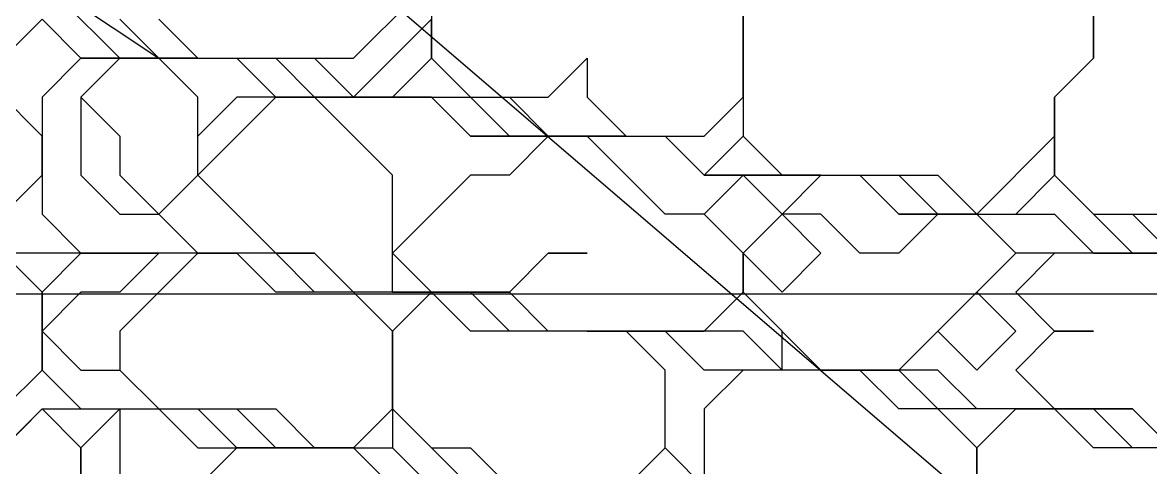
# Model space of a CAD drawing. Extents: x 46 to 224, y 52 to 151.
# Drawn here: x 135.83 to 153.07, y 97.35 to 104.14 of the extents above; entities that cross this region are included whole.
import ezdxf

# ---------------------------------------------------------------- set-up
doc = ezdxf.new("R2010")
doc.units = 0
doc.layers.add('OUTLINE', color=1, linetype='CONTINUOUS')

msp = doc.modelspace()

# ---------------------------------------------------------------- linework, layer by layer
for p, q in [((142.077, 107.1707), (142.077, 103.5992)), ((142.077, 106.5754), (142.077, 103.5992)), ((146.8389, 105.3849), (146.8389, 102.4088)), ((152.196, 103.5992), (152.196, 105.3849)), ((136.1246, 104.7897), (137.9103, 103.5992)), ((136.1246, 104.7897), (137.3151, 103.5992)), ((136.1246, 104.7897), (137.3151, 103.5992)), ((140.8865, 103.5992), (142.077, 104.7897)), ((146.8389, 103.004), (146.8389, 104.7897)), ((146.8389, 104.7897), (146.8389, 102.4088)), ((146.8389, 103.004), (146.8389, 104.7897)), ((152.196, 104.7897), (152.196, 103.5992)), ((135.5294, 103.5992), (136.1246, 104.1945)), ((135.5294, 103.5992), (136.1246, 104.1945)), ((136.1246, 104.1945), (136.7198, 103.5992)), ((136.1246, 104.1945), (136.7198, 103.5992)), ((137.3151, 104.1945), (137.9103, 103.5992)), ((137.3151, 104.1945), (137.9103, 103.5992)), ((137.9103, 104.1945), (138.5056, 103.5992)), ((140.8865, 103.004), (142.077, 104.1945)), ((142.077, 103.5992), (142.077, 104.1945)), ((142.077, 104.1945), (142.077, 103.5992)), ((136.1246, 102.4088), (134.9341, 103.5992)), ((136.7198, 103.5992), (136.1246, 103.004)), ((136.7198, 103.5992), (138.5056, 103.5992)), ((138.5056, 103.5992), (136.7198, 103.5992)), ((136.7198, 103.5992), (139.1008, 103.5992)), ((137.3151, 103.5992), (136.7198, 103.004)), ((137.3151, 103.5992), (136.7198, 103.004)), ((137.3151, 103.5992), (136.7198, 103.004)), ((137.9103, 103.5992), (137.3151, 103.5992)), ((137.3151, 103.5992), (139.1008, 103.5992)), ((137.9103, 103.5992), (137.3151, 103.5992)), ((137.3151, 103.5992), (139.1008, 103.5992)), ((137.9103, 103.5992), (137.3151, 103.5992)), ((137.9103, 103.5992), (139.696, 103.5992)), ((138.5056, 103.004), (137.9103, 103.5992)), ((138.5056, 103.004), (137.9103, 103.5992)), ((137.9103, 103.5992), (139.696, 103.5992)), ((137.9103, 103.5992), (140.2913, 103.5992)), ((138.5056, 103.004), (137.9103, 103.5992)), ((138.5056, 103.5992), (140.8865, 103.5992)), ((139.1008, 103.5992), (139.696, 103.004)), ((139.1008, 103.5992), (139.696, 103.004)), ((139.1008, 103.5992), (139.696, 103.004)), ((139.696, 103.5992), (140.2913, 103.004)), ((139.696, 103.5992), (140.2913, 103.004)), ((140.2913, 103.5992), (140.8865, 103.004)), ((141.4818, 103.004), (142.077, 103.5992)), ((142.077, 103.5992), (143.2675, 102.4088)), ((142.077, 103.5992), (142.6722, 103.004)), ((142.077, 103.5992), (142.6722, 103.004)), ((143.8627, 103.004), (144.4579, 103.5992)), ((144.4579, 103.5992), (144.4579, 103.004)), ((151.6008, 103.004), (152.196, 103.5992)), ((152.196, 103.5992), (151.6008, 103.004)), ((136.1246, 103.004), (136.1246, 101.2183)), ((136.7198, 103.004), (136.7198, 101.8135)), ((136.7198, 103.004), (137.3151, 102.4088)), ((136.7198, 103.004), (137.3151, 102.4088)), ((139.1008, 103.004), (138.5056, 102.4088)), ((138.5056, 102.4088), (138.5056, 103.004)), ((138.5056, 102.4088), (138.5056, 103.004)), ((139.696, 103.004), (138.5056, 101.8135)), ((138.5056, 102.4088), (138.5056, 103.004)), ((139.696, 103.004), (138.5056, 101.8135)), ((142.077, 103.004), (139.1008, 103.004)), ((139.696, 103.004), (142.077, 103.004)), ((139.696, 103.004), (142.077, 103.004)), ((140.2913, 103.004), (139.696, 103.004)), ((139.696, 103.004), (142.077, 103.004)), ((140.2913, 103.004), (139.696, 103.004)), ((140.2913, 103.004), (142.6722, 103.004)), ((140.2913, 103.004), (142.077, 103.004)), ((140.8865, 103.004), (140.2913, 103.004)), ((140.8865, 102.4088), (140.2913, 103.004)), ((140.2913, 103.004), (141.4818, 103.004)), ((140.8865, 102.4088), (140.2913, 103.004)), ((142.077, 103.004), (140.8865, 103.004)), ((142.077, 103.004), (142.6722, 102.4088)), ((142.6722, 102.4088), (142.077, 103.004)), ((142.077, 103.004), (142.6722, 102.4088)), ((142.077, 103.004), (142.6722, 102.4088)), ((142.6722, 103.004), (143.2675, 102.4088)), ((142.6722, 103.004), (143.2675, 103.004)), ((142.6722, 103.004), (143.8627, 103.004)), ((143.2675, 103.004), (143.8627, 102.4088)), ((144.4579, 103.004), (145.0532, 102.4088)), ((146.2437, 102.4088), (146.8389, 103.004)), ((146.2437, 102.4088), (146.8389, 103.004)), ((146.2437, 102.4088), (146.8389, 103.004)), ((146.2437, 102.4088), (146.8389, 103.004)), ((146.8389, 103.004), (146.8389, 102.4088)), ((146.8389, 103.004), (146.8389, 102.4088)), ((151.6008, 101.8135), (151.6008, 103.004)), ((151.6008, 103.004), (151.6008, 101.8135)), ((151.6008, 102.4088), (151.6008, 103.004)), ((151.6008, 103.004), (151.6008, 101.8135)), ((136.1246, 101.8135), (136.1246, 102.4088)), ((137.3151, 102.4088), (137.3151, 101.8135)), ((137.3151, 102.4088), (137.3151, 101.8135)), ((138.5056, 101.8135), (138.5056, 102.4088)), ((138.5056, 101.8135), (138.5056, 102.4088)), ((141.4818, 101.8135), (140.8865, 102.4088)), ((141.4818, 101.8135), (140.8865, 102.4088)), ((142.6722, 102.4088), (145.0532, 102.4088)), ((145.0532, 102.4088), (142.6722, 102.4088)), ((142.6722, 102.4088), (145.6484, 102.4088)), ((142.6722, 102.4088), (145.6484, 102.4088)), ((143.2675, 102.4088), (146.2437, 102.4088)), ((143.2675, 102.4088), (145.0532, 102.4088)), ((143.8627, 102.4088), (143.2675, 102.4088)), ((143.8627, 102.4088), (143.2675, 101.8135)), ((143.2675, 102.4088), (146.2437, 102.4088)), ((143.8627, 102.4088), (143.2675, 101.8135)), ((145.0532, 102.4088), (143.8627, 102.4088)), ((144.4579, 102.4088), (143.8627, 102.4088)), ((143.8627, 102.4088), (146.2437, 102.4088)), ((144.4579, 102.4088), (143.8627, 102.4088)), ((145.6484, 101.2183), (144.4579, 102.4088)), ((145.6484, 101.2183), (144.4579, 102.4088)), ((145.0532, 102.4088), (146.2437, 102.4088)), ((145.6484, 102.4088), (146.2437, 101.8135)), ((145.6484, 102.4088), (146.2437, 101.8135)), ((146.2437, 101.8135), (146.8389, 102.4088)), ((146.2437, 101.8135), (146.8389, 102.4088)), ((146.8389, 102.4088), (147.4341, 101.8135)), ((146.8389, 102.4088), (147.4341, 101.8135)), ((146.8389, 102.4088), (147.4341, 101.8135)), ((146.8389, 102.4088), (147.4341, 101.8135)), ((146.8389, 102.4088), (147.4341, 101.8135)), ((146.8389, 102.4088), (147.4341, 101.8135)), ((150.4103, 101.2183), (151.6008, 102.4088)), ((151.6008, 101.8135), (151.6008, 102.4088)), ((151.6008, 102.4088), (151.6008, 101.8135)), ((151.6008, 101.8135), (151.6008, 102.4088)), ((151.6008, 102.4088), (151.6008, 101.8135)), ((134.9341, 100.623), (136.1246, 101.8135)), ((136.7198, 101.8135), (137.3151, 101.2183)), ((137.3151, 101.8135), (137.9103, 101.2183)), ((137.3151, 101.8135), (137.9103, 101.2183)), ((137.9103, 101.2183), (138.5056, 101.8135)), ((137.9103, 101.2183), (138.5056, 101.8135)), ((138.5056, 101.8135), (139.696, 100.623)), ((138.5056, 101.8135), (139.696, 100.623)), ((142.6722, 101.8135), (141.4818, 100.623)), ((141.4818, 100.0278), (141.4818, 101.8135)), ((142.6722, 101.8135), (141.4818, 100.623)), ((141.4818, 100.0278), (141.4818, 101.8135)), ((143.2675, 101.8135), (142.6722, 101.8135)), ((143.2675, 101.8135), (142.6722, 101.8135)), ((146.2437, 101.8135), (148.0294, 101.8135)), ((146.8389, 101.8135), (146.2437, 101.8135)), ((146.2437, 101.8135), (148.0294, 101.8135)), ((146.8389, 101.8135), (146.2437, 101.8135)), ((146.8389, 101.8135), (146.2437, 101.2183)), ((146.8389, 101.8135), (146.2437, 101.2183)), ((148.0294, 101.8135), (146.8389, 101.8135)), ((147.4341, 101.2183), (146.8389, 101.8135)), ((147.4341, 101.2183), (146.8389, 101.8135)), ((147.4341, 101.2183), (146.8389, 101.8135)), ((147.4341, 101.8135), (148.6246, 101.8135)), ((148.0294, 101.8135), (147.4341, 101.2183)), ((147.4341, 101.8135), (148.6246, 101.8135)), ((147.4341, 101.8135), (149.2198, 101.8135)), ((147.4341, 101.8135), (149.2198, 101.8135)), ((147.4341, 101.8135), (149.8151, 101.8135)), ((147.4341, 101.8135), (148.6246, 101.8135)), ((148.6246, 101.8135), (149.2198, 101.2183)), ((148.6246, 101.8135), (149.2198, 101.2183)), ((148.6246, 101.8135), (149.2198, 101.2183)), ((149.2198, 101.8135), (149.8151, 101.2183)), ((149.2198, 101.8135), (149.8151, 101.2183)), ((149.8151, 101.8135), (150.4103, 101.2183)), ((151.0056, 101.2183), (151.6008, 101.8135)), ((151.0056, 101.2183), (151.6008, 101.8135)), ((151.0056, 101.2183), (151.6008, 101.8135)), ((151.6008, 101.8135), (152.7913, 100.623)), ((151.6008, 101.8135), (152.7913, 100.623)), ((151.6008, 101.8135), (152.196, 101.2183)), ((151.6008, 101.8135), (152.196, 101.2183)), ((136.1246, 101.2183), (136.7198, 100.623)), ((137.3151, 101.2183), (137.9103, 101.2183)), ((137.9103, 101.2183), (138.5056, 100.623)), ((146.2437, 101.2183), (145.6484, 101.2183)), ((146.2437, 101.2183), (145.6484, 101.2183)), ((146.8389, 100.623), (146.2437, 101.2183)), ((146.2437, 101.2183), (146.8389, 100.623)), ((146.8389, 100.623), (146.2437, 101.2183)), ((146.2437, 101.2183), (146.8389, 100.623)), ((147.4341, 101.2183), (146.8389, 100.623)), ((146.8389, 100.623), (147.4341, 101.2183)), ((147.4341, 101.2183), (146.8389, 100.623)), ((146.8389, 100.623), (147.4341, 101.2183)), ((147.4341, 101.2183), (146.8389, 100.623)), ((148.0294, 100.623), (147.4341, 101.2183)), ((148.0294, 101.2183), (147.4341, 101.2183)), ((148.0294, 101.2183), (147.4341, 101.2183)), ((148.6246, 100.623), (148.0294, 101.2183)), ((148.6246, 100.623), (148.0294, 101.2183)), ((149.2198, 101.2183), (151.0056, 101.2183)), ((150.4103, 101.2183), (149.2198, 101.2183)), ((149.2198, 101.2183), (151.6008, 101.2183)), ((149.2198, 101.2183), (151.6008, 101.2183)), ((149.8151, 101.2183), (149.2198, 100.623)), ((149.2198, 101.2183), (151.6008, 101.2183)), ((149.8151, 101.2183), (149.2198, 100.623)), ((150.4103, 101.2183), (149.8151, 101.2183)), ((149.8151, 101.2183), (151.0056, 101.2183)), ((149.8151, 101.2183), (151.0056, 101.2183)), ((150.4103, 101.2183), (149.8151, 101.2183)), ((151.0056, 100.623), (150.4103, 101.2183)), ((151.0056, 100.623), (150.4103, 101.2183)), ((151.0056, 100.623), (150.4103, 101.2183)), ((151.6008, 101.2183), (152.196, 100.623)), ((151.6008, 101.2183), (152.196, 100.623)), ((151.6008, 101.2183), (152.196, 100.623)), ((152.196, 101.2183), (152.7913, 101.2183)), ((152.196, 101.2183), (153.3865, 101.2183)), ((152.7913, 101.2183), (153.3865, 100.623)), ((137.9103, 100.623), (133.7437, 100.623)), ((136.1246, 100.0278), (135.5294, 100.623)), ((136.1246, 100.0278), (135.5294, 100.623)), ((136.1246, 100.0278), (135.5294, 100.623)), ((136.1246, 100.0278), (135.5294, 100.623)), ((136.1246, 100.0278), (135.5294, 100.623)), ((136.1246, 100.0278), (135.5294, 100.623)), ((136.7198, 100.623), (136.1246, 100.0278)), ((136.7198, 100.623), (136.1246, 100.0278)), ((136.7198, 100.623), (136.1246, 100.0278)), ((136.7198, 100.623), (136.1246, 100.0278)), ((136.7198, 100.623), (136.1246, 100.0278)), ((140.2913, 100.623), (136.7198, 100.623)), ((136.7198, 100.623), (137.9103, 100.623)), ((139.1008, 100.623), (136.7198, 100.623)), ((140.2913, 100.623), (136.7198, 100.623)), ((139.696, 100.623), (136.7198, 100.623)), ((140.2913, 100.623), (136.7198, 100.623)), ((137.9103, 100.623), (137.3151, 100.0278)), ((138.5056, 100.623), (137.3151, 99.4326)), ((139.1008, 100.623), (137.9103, 100.623)), ((138.5056, 100.623), (139.1008, 100.623)), ((139.1008, 100.623), (138.5056, 100.623)), ((139.696, 100.0278), (139.1008, 100.623)), ((139.696, 100.0278), (139.1008, 100.623)), ((139.696, 100.623), (140.2913, 100.623)), ((140.2913, 100.0278), (139.696, 100.623)), ((139.696, 100.623), (140.2913, 100.623)), ((140.8865, 100.0278), (140.2913, 100.623)), ((141.4818, 100.623), (142.077, 100.0278)), ((141.4818, 100.623), (142.077, 100.0278)), ((143.2675, 100.0278), (143.8627, 100.623)), ((143.8627, 100.623), (143.2675, 100.0278)), ((143.2675, 100.0278), (143.8627, 100.623)), ((143.8627, 100.623), (143.2675, 100.0278)), ((143.8627, 100.623), (144.4579, 100.623)), ((144.4579, 100.623), (143.8627, 100.623)), ((143.8627, 100.623), (144.4579, 100.623)), ((144.4579, 100.623), (143.8627, 100.623)), ((146.8389, 100.623), (147.4341, 100.0278)), ((146.8389, 100.0278), (146.8389, 100.623)), ((146.8389, 100.623), (146.8389, 100.0278)), ((146.8389, 100.0278), (146.8389, 100.623)), ((146.8389, 100.623), (146.8389, 100.0278)), ((147.4341, 100.0278), (148.0294, 100.623)), ((149.2198, 100.623), (148.6246, 100.623)), ((149.2198, 100.623), (148.6246, 100.623)), ((149.2198, 98.8373), (151.0056, 100.623)), ((149.2198, 98.8373), (151.0056, 100.623)), ((154.577, 100.623), (151.0056, 100.623)), ((151.6008, 100.623), (151.0056, 100.0278)), ((151.6008, 100.623), (151.0056, 100.0278)), ((153.3865, 100.623), (151.6008, 100.623)), ((153.3865, 100.623), (151.6008, 100.623)), ((152.196, 100.623), (154.577, 100.623)), ((152.196, 100.623), (154.577, 100.623)), ((152.196, 100.623), (154.577, 100.623)), ((152.7913, 100.623), (155.1722, 100.623)), ((152.7913, 100.623), (153.9818, 100.623)), ((153.3865, 100.623), (152.7913, 100.623)), ((152.7913, 100.623), (155.1722, 100.623)), ((136.1246, 99.4326), (136.1246, 100.0278)), ((136.1246, 100.0278), (136.1246, 98.8373)), ((136.1246, 100.0278), (136.1246, 98.8373)), ((136.1246, 98.8373), (136.1246, 100.0278)), ((136.1246, 98.8373), (136.1246, 100.0278)), ((136.1246, 100.0278), (136.1246, 98.8373)), ((136.1246, 98.8373), (136.1246, 100.0278)), ((136.1246, 100.0278), (136.1246, 98.8373)), ((136.7198, 100.0278), (136.1246, 99.4326)), ((136.1246, 98.8373), (136.1246, 100.0278)), ((136.1246, 100.0278), (136.1246, 98.8373)), ((136.1246, 98.8373), (136.1246, 100.0278)), ((137.3151, 100.0278), (136.7198, 100.0278)), ((140.2913, 100.0278), (139.696, 100.0278)), ((140.2913, 100.0278), (139.696, 100.0278)), ((140.8865, 100.0278), (140.2913, 100.0278)), ((140.8865, 100.0278), (140.2913, 100.0278)), ((140.8865, 100.0278), (140.2913, 100.0278)), ((141.4818, 100.0278), (140.8865, 100.0278)), ((141.4818, 99.4326), (140.8865, 100.0278)), ((141.4818, 99.4326), (140.8865, 100.0278)), ((141.4818, 99.4326), (140.8865, 100.0278)), ((143.2675, 100.0278), (141.4818, 100.0278)), ((141.4818, 100.0278), (142.6722, 100.0278)), ((142.077, 100.0278), (141.4818, 100.0278)), ((143.2675, 100.0278), (141.4818, 100.0278)), ((142.077, 100.0278), (141.4818, 99.4326)), ((142.077, 100.0278), (141.4818, 99.4326)), ((142.077, 100.0278), (141.4818, 99.4326)), ((143.2675, 100.0278), (141.4818, 100.0278)), ((142.6722, 100.0278), (142.077, 100.0278)), ((142.077, 100.0278), (143.2675, 100.0278)), ((143.2675, 100.0278), (142.077, 100.0278)), ((142.6722, 100.0278), (142.077, 100.0278)), ((142.6722, 99.4326), (142.077, 100.0278)), ((142.077, 100.0278), (143.2675, 100.0278)), ((143.2675, 99.4326), (142.6722, 100.0278)), ((143.8627, 99.4326), (143.2675, 100.0278)), ((143.8627, 99.4326), (143.2675, 100.0278)), ((146.8389, 100.0278), (146.2437, 99.4326)), ((146.2437, 99.4326), (146.8389, 100.0278)), ((146.8389, 100.0278), (146.2437, 99.4326)), ((146.2437, 99.4326), (146.8389, 100.0278)), ((147.4341, 99.4326), (146.8389, 100.0278)), ((146.8389, 100.0278), (148.0294, 98.8373)), ((147.4341, 99.4326), (146.8389, 100.0278)), ((146.8389, 100.0278), (148.0294, 98.8373)), ((150.4103, 100.0278), (149.8151, 99.4326)), ((150.4103, 100.0278), (149.8151, 99.4326)), ((151.0056, 99.4326), (150.4103, 100.0278)), ((151.0056, 99.4326), (150.4103, 100.0278)), ((151.0056, 100.0278), (151.6008, 99.4326)), ((151.0056, 100.0278), (151.6008, 99.4326)), ((136.1246, 98.8373), (136.1246, 99.4326)), ((136.1246, 99.4326), (136.7198, 98.8373)), ((137.3151, 99.4326), (137.3151, 98.8373)), ((141.4818, 98.2421), (141.4818, 99.4326)), ((141.4818, 99.4326), (141.4818, 97.6468)), ((141.4818, 98.2421), (141.4818, 99.4326)), ((141.4818, 99.4326), (141.4818, 98.2421)), ((141.4818, 98.2421), (141.4818, 99.4326)), ((141.4818, 99.4326), (141.4818, 98.2421)), ((143.2675, 99.4326), (142.6722, 99.4326)), ((143.8627, 99.4326), (143.2675, 99.4326)), ((145.0532, 99.4326), (143.2675, 99.4326)), ((146.8389, 99.4326), (143.8627, 99.4326)), ((144.4579, 99.4326), (143.8627, 99.4326)), ((145.6484, 99.4326), (143.8627, 99.4326)), ((146.2437, 99.4326), (144.4579, 99.4326)), ((144.4579, 99.4326), (146.2437, 99.4326)), ((145.6484, 99.4326), (144.4579, 99.4326)), ((146.2437, 99.4326), (144.4579, 99.4326)), ((144.4579, 99.4326), (146.2437, 99.4326)), ((145.6484, 98.8373), (145.0532, 99.4326)), ((146.2437, 98.8373), (145.6484, 99.4326)), ((146.2437, 98.8373), (145.6484, 99.4326)), ((147.4341, 98.8373), (146.8389, 99.4326)), ((147.4341, 98.8373), (147.4341, 99.4326)), ((147.4341, 98.8373), (147.4341, 99.4326)), ((149.8151, 99.4326), (150.4103, 98.8373)), ((149.8151, 99.4326), (150.4103, 98.8373)), ((150.4103, 98.8373), (151.0056, 99.4326)), ((150.4103, 98.8373), (151.0056, 99.4326)), ((151.6008, 99.4326), (151.0056, 98.8373)), ((151.6008, 99.4326), (151.0056, 98.8373)), ((151.6008, 99.4326), (152.196, 99.4326)), ((152.196, 99.4326), (151.6008, 99.4326)), ((151.6008, 99.4326), (152.196, 99.4326)), ((152.196, 99.4326), (151.6008, 99.4326)), ((135.5294, 98.2421), (136.1246, 98.8373)), ((135.5294, 98.2421), (136.1246, 98.8373)), ((135.5294, 98.2421), (136.1246, 98.8373)), ((135.5294, 98.2421), (136.1246, 98.8373)), ((135.5294, 98.2421), (136.1246, 98.8373)), ((135.5294, 98.2421), (136.1246, 98.8373)), ((136.1246, 98.8373), (136.7198, 98.2421)), ((136.1246, 98.8373), (136.7198, 98.2421)), ((136.1246, 98.8373), (136.7198, 98.2421)), ((136.1246, 98.8373), (136.7198, 98.2421)), ((136.1246, 98.8373), (136.7198, 98.2421)), ((136.7198, 98.8373), (137.3151, 98.8373)), ((137.3151, 98.8373), (137.9103, 98.2421)), ((137.3151, 98.8373), (137.9103, 98.2421)), ((145.6484, 97.6468), (145.6484, 98.8373)), ((149.2198, 98.8373), (146.2437, 98.8373)), ((148.6246, 98.8373), (146.2437, 98.8373)), ((146.8389, 98.8373), (146.2437, 98.2421)), ((148.6246, 98.8373), (146.8389, 98.8373)), ((149.8151, 98.8373), (147.4341, 98.8373)), ((149.8151, 98.8373), (147.4341, 98.8373)), ((149.8151, 98.8373), (147.4341, 98.8373)), ((148.0294, 98.8373), (149.2198, 98.8373)), ((148.0294, 98.8373), (149.2198, 98.8373)), ((149.2198, 98.2421), (148.6246, 98.8373)), ((149.2198, 98.2421), (148.6246, 98.8373)), ((149.8151, 98.2421), (149.2198, 98.8373)), ((150.4103, 98.2421), (149.8151, 98.8373)), ((150.4103, 98.2421), (149.8151, 98.8373)), ((150.4103, 98.2421), (149.8151, 98.8373)), ((151.0056, 98.8373), (151.6008, 98.2421)), ((151.0056, 98.8373), (151.6008, 98.2421)), ((136.1246, 98.2421), (134.9341, 97.0516)), ((135.5294, 97.6468), (136.1246, 98.2421)), ((136.1246, 98.2421), (137.3151, 98.2421)), ((136.7198, 97.6468), (136.1246, 98.2421)), ((136.7198, 98.2421), (138.5056, 98.2421)), ((137.3151, 98.2421), (136.7198, 97.6468)), ((136.7198, 98.2421), (137.3151, 98.2421)), ((136.7198, 98.2421), (137.9103, 98.2421)), ((136.7198, 98.2421), (138.5056, 98.2421)), ((136.7198, 98.2421), (137.9103, 98.2421)), ((137.3151, 98.2421), (137.3151, 97.0516)), ((137.9103, 98.2421), (138.5056, 97.6468)), ((137.9103, 98.2421), (139.1008, 98.2421)), ((137.9103, 98.2421), (139.696, 98.2421)), ((137.9103, 98.2421), (138.5056, 97.6468)), ((138.5056, 98.2421), (139.1008, 97.6468)), ((138.5056, 98.2421), (139.1008, 97.6468)), ((139.1008, 98.2421), (139.696, 97.6468)), ((139.696, 98.2421), (140.2913, 97.6468)), ((140.8865, 97.6468), (141.4818, 98.2421)), ((140.8865, 97.6468), (141.4818, 98.2421)), ((140.8865, 97.6468), (141.4818, 98.2421)), ((140.8865, 97.6468), (141.4818, 98.2421)), ((140.8865, 97.6468), (141.4818, 98.2421)), ((140.8865, 97.6468), (141.4818, 98.2421)), ((141.4818, 98.2421), (141.4818, 97.6468)), ((141.4818, 98.2421), (141.4818, 97.6468)), ((141.4818, 98.2421), (142.6722, 97.0516)), ((141.4818, 98.2421), (142.077, 97.6468)), ((141.4818, 98.2421), (141.4818, 97.6468)), ((146.2437, 98.2421), (146.2437, 97.0516)), ((152.196, 98.2421), (149.2198, 98.2421)), ((149.8151, 98.2421), (149.2198, 98.2421)), ((152.196, 98.2421), (149.8151, 98.2421)), ((150.4103, 97.6468), (149.8151, 98.2421)), ((152.7913, 98.2421), (150.4103, 98.2421)), ((152.7913, 98.2421), (150.4103, 98.2421)), ((151.0056, 98.2421), (150.4103, 97.6468)), ((152.7913, 98.2421), (150.4103, 98.2421)), ((151.0056, 98.2421), (152.196, 98.2421)), ((151.6008, 98.2421), (151.0056, 98.2421)), ((151.6008, 98.2421), (151.0056, 98.2421)), ((152.196, 98.2421), (151.6008, 98.2421)), ((151.6008, 98.2421), (152.7913, 98.2421)), ((152.196, 97.6468), (151.6008, 98.2421)), ((151.6008, 98.2421), (152.7913, 98.2421)), ((152.7913, 97.6468), (152.196, 98.2421)), ((152.7913, 97.6468), (152.196, 98.2421)), ((153.3865, 97.6468), (152.7913, 98.2421)), ((136.7198, 97.6468), (136.7198, 97.0516)), ((136.7198, 97.0516), (136.7198, 97.6468)), ((138.5056, 97.6468), (140.8865, 97.6468)), ((139.1008, 97.6468), (138.5056, 97.0516)), ((138.5056, 97.6468), (140.8865, 97.6468)), ((139.1008, 97.6468), (138.5056, 97.0516)), ((139.1008, 97.6468), (140.8865, 97.6468)), ((139.1008, 97.6468), (141.4818, 97.6468)), ((139.696, 97.6468), (139.1008, 97.6468)), ((140.8865, 97.6468), (139.1008, 97.6468)), ((139.1008, 97.6468), (140.8865, 97.6468)), ((140.8865, 97.6468), (139.1008, 97.6468)), ((140.8865, 97.6468), (139.696, 97.6468)), ((139.696, 97.6468), (140.8865, 97.6468)), ((140.2913, 97.6468), (140.8865, 97.6468)), ((141.4818, 97.0516), (140.8865, 97.6468)), ((141.4818, 97.0516), (140.8865, 97.6468)), ((141.4818, 97.0516), (140.8865, 97.6468)), ((141.4818, 97.6468), (142.077, 97.0516)), ((141.4818, 97.6468), (142.077, 97.0516)), ((141.4818, 97.6468), (142.077, 97.0516)), ((141.4818, 97.6468), (142.077, 97.0516)), ((141.4818, 97.6468), (142.077, 97.0516)), ((142.077, 97.6468), (142.6722, 97.6468)), ((142.6722, 97.6468), (143.2675, 97.0516)), ((145.0532, 97.0516), (145.6484, 97.6468)), ((145.0532, 97.0516), (145.6484, 97.6468)), ((145.6484, 97.6468), (146.8389, 96.4564)), ((150.4103, 96.4564), (150.4103, 97.6468)), ((150.4103, 97.6468), (150.4103, 96.4564)), ((152.7913, 97.6468), (152.196, 97.6468)), ((154.577, 97.6468), (152.7913, 97.6468)), ((154.577, 97.6468), (152.7913, 97.6468)), ((154.577, 97.6468), (152.7913, 97.6468))]:
    msp.add_line(p, q)
at = {"layer": 'OUTLINE', "color": 1}
for p, q in [((135, 110), (170, 80)), ((50, 100), (220, 100))]:
    msp.add_line(p, q, dxfattribs=at)

doc.saveas('drawing.dxf')
